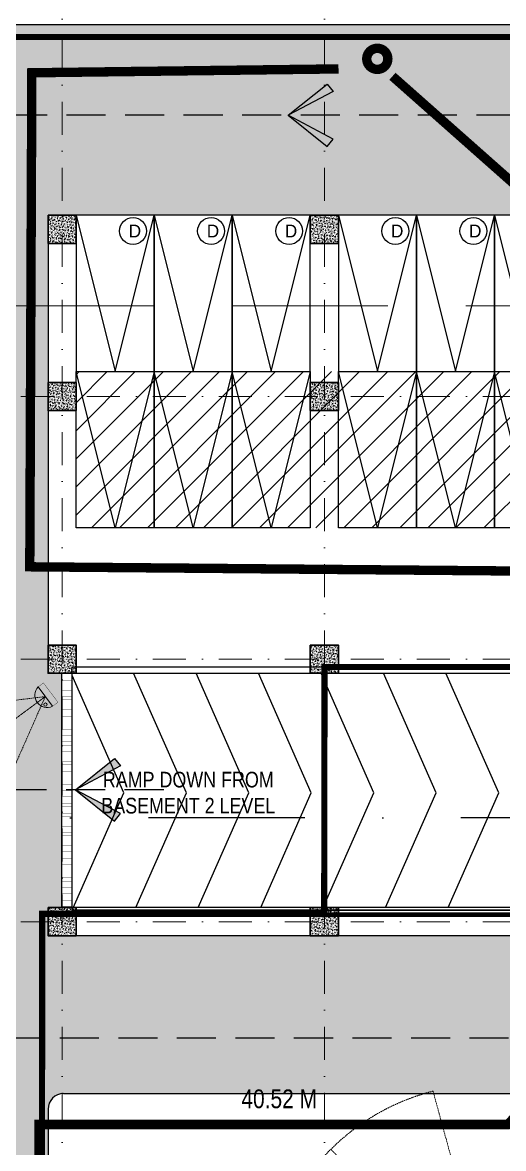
# Model space of a CAD drawing. Header units: millimetres. Extents: x 2509692 to 6766201, y 361130 to 898117.
# Drawn here: x 2559644 to 2575048, y 838738 to 874758 of the extents above; entities that cross this region are included whole.
import ezdxf

# ---------------------------------------------------------------- set-up
doc = ezdxf.new("R2010")
doc.units = ezdxf.units.MM
doc.header["$LTSCALE"] = 100
for name, pattern in [('( Hidden )', [0.375, 0.25, -0.125]), ('001-S-DLA-ULT_BLK-FDN-01$0$DASHED2', [0.375, 0.25, -0.125]), ('01.MAIN DRAWING_NW$0$(X-REF)S12-200-HIDDEN', [0.375, 0.25, -0.125]), ('01.NW_MACHINES$0$DASHED', [0.75, 0.5, -0.25]), ('AUDIT_I_191030115539-19', [0]), ('DASHDOT', [1, 0.5, -0.25, 0, -0.25]), ('DD Cargo Road$0$X-DIAL-Phase 3A-Master Airfield Layout_South & ECT$0$DASHDOT2', [12.7, 6.35, -3.175, 0, -3.175]), ('HIDDEN', [0.375, 0.25, -0.125]), ('PAMIR A_GROUND FLOOR GRID$0$( Dashed )', [0.75, 0.5, -0.25]), ('PAMIR A_GROUND FLOOR GRID$0$ACAD_ISO05W100', [33, 24, -3, 0, -3, 0, -3]), ('PAMIR A_GROUND FLOOR GRID$0$CMP LANDSUBDIVISION$0$ACAD_ISO12W100', [21, 12, -3, 0, -3, 0, -3]), ('PAMIR A_GROUND FLOOR GRID$0$DGN Style 4', [21.138408, 10.562602, -5.281301, 0.013203, -5.281301])]:
    doc.linetypes.add(name, pattern=pattern)
doc.layers.get('0').update_dxf_attribs({"color": 8})
for name, color, linetype in [('-P-CHAMBER', 8, 'Continuous'), ('4 WHEELER', 8, 'Continuous'), ('4 wheeler jockey', 8, 'Continuous'), ('4 WHEELER-RefEdit0', 8, 'Continuous'), ('A-DRIVEWAY ARROWS', 8, 'AUDIT_I_191030115539-19'), ('A-PARKING STACH-2', 8, 'Continuous'), ('A_PARKING TEXT', 8, 'Continuous'), ('A_RCC', 8, 'Continuous'), ('A_STAIRCASE DIM', 8, 'Continuous'), ('A_TEXT 250', 8, 'Continuous'), ('A_Travel length', 8, 'Continuous'), ('DOUBLE  STACK', 8, 'Continuous'), ('DRIVEWAY', 8, 'HIDDEN'), ('GLASS EDGE', 8, 'Continuous'), ('PAMIR A_GROUND FLOOR GRID$0$CMP LANDSUBDIVISION$0$MP-PROP-ASSET LINE', 8, 'PAMIR A_GROUND FLOOR GRID$0$CMP LANDSUBDIVISION$0$ACAD_ISO12W100'), ('PAMIR A_GROUND FLOOR GRID$0$Columns 8.4 x 8.4 MT. GRID', 8, 'Continuous'), ('RAMP', 8, 'Continuous'), ('SECTION LINES', 8, 'Continuous')]:
    doc.layers.add(name, color=color, linetype=linetype)
for name, color, linetype, lineweight in [('A-WALL', 8, 'Continuous', 30), ('AC-ZONING LINE', 8, 'Continuous', 15), ('CAMERA', 5, 'Continuous', 20), ('CAMERA RANGE', 2, '01.MAIN DRAWING_NW$0$(X-REF)S12-200-HIDDEN', 20), ('HACTH', 8, 'Continuous', 5), ('PAMIR A_GROUND FLOOR GRID$0$A_GRID 8.4 x 8.4 MT.', 8, 'PAMIR A_GROUND FLOOR GRID$0$DGN Style 4', 0), ('PAMIR A_GROUND FLOOR GRID$0$CMP LANDSUBDIVISION$0$MP-BASEMENT LIN', 8, 'PAMIR A_GROUND FLOOR GRID$0$ACAD_ISO05W100', 20)]:
    doc.layers.add(name, color=color, linetype=linetype, lineweight=lineweight)
doc.styles.add('300', font='GOTHIC.TTF', dxfattribs={"width": 0.8, "height": 600})
doc.styles.add('DIM_200', font='swissc.ttf', dxfattribs={"height": 400})
doc.styles.add('X-REF_HVAC_Basement 02$0$X-REF_HVAC_Basement 02$0$acdim', font='romans.shx', dxfattribs={"height": 150})
pattern_1 = [(0, (-3035710.2255, -862793.3746), (0, 6.985), [5.08, -1.905]), (90, (-3035710.2255, -862793.3746), (-6.985, 4e-16), [5.08, -1.905])]

# ---------------------------------------------------------------- blocks, each defined once
blk = doc.blocks.new('A$C71171B53')
at = {"layer": '-P-CHAMBER', "linetype": 'ByBlock', "lineweight": -2, "ltscale": 0.5, "const_width": 5}
blk.add_lwpolyline([(-7500, -350), (0, -350), (0, 0), (-7500, 0)], close=True, dxfattribs=at)
for points in [[(-7464, 0), (-7464, -350)], [(-7362, 0), (-7362, -350)], [(-7261, 0), (-7261, -350)], [(-7159, 0), (-7159, -350)], [(-7058, 0), (-7058, -350)], [(-6956, 0), (-6956, -350)], [(-6855, 0), (-6855, -350)], [(-6753, 0), (-6753, -350)], [(-6652, 0), (-6652, -350)], [(-6536, 0), (-6536, -350)], [(-6435, 0), (-6435, -350)]]:
    blk.add_lwpolyline(points, dxfattribs=at)
at = {"layer": '-P-CHAMBER', "linetype": 'ByBlock', "lineweight": -2, "ltscale": 0.5, "const_width": 5, "elevation": 0}
for points in [[(-6336, 0), (-6336, -350)], [(-6235, 0), (-6235, -350)], [(-6133, 0), (-6133, -350)], [(-6032, 0), (-6032, -350)], [(-5916, 0), (-5916, -350)], [(-5815, 0), (-5815, -350)], [(-5716, 0), (-5716, -350)], [(-5615, 0), (-5615, -350)], [(-5513, 0), (-5513, -350)], [(-5412, 0), (-5412, -350)], [(-5296, 0), (-5296, -350)], [(-5194, 0), (-5194, -350)], [(-5096, 0), (-5096, -350)], [(-4995, 0), (-4995, -350)], [(-4893, 0), (-4893, -350)], [(-4792, 0), (-4792, -350)], [(-4676, 0), (-4676, -350)], [(-4574, 0), (-4574, -350)], [(-4476, 0), (-4476, -350)], [(-4374, 0), (-4374, -350)], [(-4273, 0), (-4273, -350)], [(-4171, 0), (-4171, -350)], [(-4056, 0), (-4056, -350)], [(-3954, 0), (-3954, -350)], [(-3856, 0), (-3856, -350)], [(-3754, 0), (-3754, -350)], [(-3653, 0), (-3653, -350)], [(-3551, 0), (-3551, -350)], [(-3436, 0), (-3436, -350)], [(-3334, 0), (-3334, -350)], [(-3236, 0), (-3236, -350)], [(-3134, 0), (-3134, -350)], [(-3033, 0), (-3033, -350)], [(-2931, 0), (-2931, -350)], [(-2815, 0), (-2815, -350)], [(-2714, 0), (-2714, -350)], [(-2616, 0), (-2616, -350)], [(-2514, 0), (-2514, -350)], [(-2413, 0), (-2413, -350)], [(-2311, 0), (-2311, -350)], [(-2195, 0), (-2195, -350)], [(-2094, 0), (-2094, -350)], [(-1995, 0), (-1995, -350)], [(-1894, 0), (-1894, -350)], [(-1792, 0), (-1792, -350)], [(-1691, 0), (-1691, -350)], [(-1575, 0), (-1575, -350)], [(-1474, 0), (-1474, -350)], [(-1375, 0), (-1375, -350)], [(-1274, 0), (-1274, -350)], [(-1172, 0), (-1172, -350)], [(-1071, 0), (-1071, -350)], [(-955, 0), (-955, -350)], [(-854, 0), (-854, -350)], [(-755, 0), (-755, -350)], [(-654, 0), (-654, -350)], [(-552, 0), (-552, -350)], [(-451, 0), (-451, -350)], [(-335, 0), (-335, -350)], [(-233, 0), (-233, -350)], [(-135, 0), (-135, -350)], [(-34, 0), (-34, -350)]]:
    blk.add_lwpolyline(points, dxfattribs=at)
blk = doc.blocks.new('dfjydfy')
at = {"color": 1}
for points in [[(2923774, 1462346), (2899722, 1462346), (2899722, 1470246), (2925743, 1470246)], [(2923824, 1462546), (2899722, 1462546), (2899722, 1470046), (2925693, 1470046)]]:
    blk.add_lwpolyline(points, dxfattribs=at)
at = {"layer": 'RAMP', "color": 8, "ltscale": 0.5}
for points in [[(2899721, 1462468), (2901378, 1466218), (2899722, 1469968)], [(2901756, 1462546), (2903378, 1466218), (2901688, 1470046)], [(2903756, 1462546), (2905378, 1466218), (2903688, 1470046)], [(2905756, 1462546), (2907378, 1466218), (2905688, 1470046)], [(2907756, 1462546), (2909378, 1466218), (2907688, 1470046)], [(2909756, 1462546), (2911378, 1466218), (2909688, 1470046)], [(2911756, 1462546), (2913378, 1466218), (2911688, 1470046)]]:
    blk.add_lwpolyline(points, dxfattribs=at)
at = {"linetype": 'ByBlock', "lineweight": -2, "ltscale": 0.5, "rotation": 90}
blk.add_blockref('A$C71171B53', (2899372, 1470046), dxfattribs=at)
blk = doc.blocks.new('CAR PARKING 2500X5000')
at = {"layer": '4 WHEELER-RefEdit0', "linetype": 'ByBlock', "lineweight": -2, "ltscale": 0.5}
blk.add_lwpolyline([(-2500, 0), (0, 0), (0, -5000), (-2500, -5000)], close=True, dxfattribs=at)
blk.add_lwpolyline([(-2500, -5000), (-1250, 0), (0, -5000)], dxfattribs=at)
blk = doc.blocks.new('ARROW')
at = {"layer": 'DRIVEWAY', "linetype": 'Continuous', "ltscale": 0.5}
h = blk.add_hatch(color=30, dxfattribs=at)
h.dxf.hatch_style = 1
h.paths.add_polyline_path([(0, 0), (-381, -720), (-500, -624)])
h = blk.add_hatch(color=30, dxfattribs=at)
h.dxf.hatch_style = 1
h.paths.add_polyline_path([(0, 0), (381, -720), (500, -624)])
at = {"layer": 'DRIVEWAY', "color": 30, "linetype": '001-S-DLA-ULT_BLK-FDN-01$0$DASHED2', "ltscale": 7500}
for points in [[(0, 0), (-500, -624), (-381, -720), (0, 0)], [(0, 0), (500, -624), (381, -720), (0, 0)]]:
    blk.add_lwpolyline(points, close=True, dxfattribs=at)
blk = doc.blocks.new('ghkhgk')
at = {"layer": 'A-DRIVEWAY ARROWS', "linetype": '( Hidden )', "lineweight": -2, "ltscale": 50}
for p, q in [((3635930, 1820468), (3559463, 1820468)), ((3564665, 1798889), (3559463, 1798889)), ((3559463, 1790951), (3605453, 1790951))]:
    blk.add_line(p, q, dxfattribs=at)
at = {"layer": 'A-DRIVEWAY ARROWS', "linetype": '( Hidden )', "lineweight": -2, "ltscale": 2000, "rotation": 90}
for p, xscale, yscale, zscale in [((3568657, 1820468), 2.000000000000009, 2.000000000000009, 2.000000000000009), ((3561843, 1798889), 2.000000000000027, 2.000000000000027, 2.000000000000027)]:
    blk.add_blockref('ARROW', p, dxfattribs=dict(at, xscale=xscale, yscale=yscale, zscale=zscale))
blk = doc.blocks.new('qdfesw')
at = {"layer": '4 wheeler jockey', "linetype": 'ByBlock', "lineweight": -2, "ltscale": 0.5}
blk.add_lwpolyline([(2705606, 1306842), (2708106, 1306842), (2708106, 1311842), (2705606, 1311842)], close=True, dxfattribs=at)
blk.add_lwpolyline([(2705606, 1311842), (2706856, 1306842), (2708106, 1311842)], dxfattribs=at)
blk = doc.blocks.new('JOCKEY PARK')
at = {"layer": 'A_STAIRCASE DIM', "transparency": 33554687}
h = blk.add_hatch(dxfattribs=at)
h.set_pattern_fill('ANSI31', color=8, scale=200)
h.set_pattern_definition([(45, (1000500, -500), (-449.0128, 449.0128), [])])
h.paths.add_polyline_path([(3526745, 803042), (3531888, 803042), (3531888, 787065), (3526745, 787065)])
h.paths.add_polyline_path([(3526888, 786165), (3531888, 786165), (3531888, 776165), (3526888, 776165)])
h.paths.add_polyline_path([(3526888, 775165), (3531883, 775165), (3531883, 755865), (3526888, 755865)])
h.paths.add_polyline_path([(3526888, 741565), (3531888, 741565), (3531888, 730665), (3526888, 730665)])
h.paths.add_polyline_path([(3526888, 724765), (3531888, 724765), (3531888, 702965), (3526888, 702965)])
h.paths.add_polyline_path([(3526888, 697065), (3531888, 697065), (3531888, 692065), (3526888, 692065)])
h.paths.add_polyline_path([(3565488, 766765), (3570488, 766765), (3570488, 759265), (3565488, 759265)])
h.paths.add_polyline_path([(3594211, 766765), (3599211, 766765), (3599211, 759265), (3594211, 759265)])
h.paths.add_polyline_path([(3632688, 811365), (3637688, 811365), (3637688, 750865), (3632688, 750865)])
h.paths.add_polyline_path([(3603738, 707470), (3619638, 707470), (3619638, 702470), (3603738, 702470)])
h.paths.add_polyline_path([(3632688, 739065), (3637688, 739065), (3637688, 700465), (3632688, 700465)])
h.paths.add_polyline_path([(3578660, 799643), (3586160, 799643), (3586160, 794643), (3578660, 794643)])
h.paths.add_polyline_path([(3565260, 803043), (3570260, 803043), (3570260, 795543), (3565260, 795543)])
h.paths.add_polyline_path([(3615888, 820665), (3615888, 821075)])
h.paths.add_polyline_path([(3561860, 863093), (3577760, 863093), (3577760, 858093), (3561860, 858093)])
h.paths.add_polyline_path([(3589560, 863093), (3594560, 863093), (3594560, 858093), (3589560, 858093)])
h.paths.add_polyline_path([(3595460, 863093), (3602960, 863093), (3602960, 858093), (3595460, 858093)])
h.paths.add_polyline_path([(3620538, 863093), (3636438, 863093), (3636438, 858093), (3620538, 858093)])
at = {"layer": '4 wheeler jockey', "xscale": -1}
for p in [(6269966, -448748), (6272466, -448748), (6274966, -448748), (6278366, -448748), (6280866, -448748), (6283366, -448748)]:
    blk.add_blockref('qdfesw', p, dxfattribs=at)
blk = doc.blocks.new('A$C7f0d5cc6')
at = {"layer": 'SECTION LINES', "linetype": 'DASHDOT', "ltscale": 100}
blk.add_line((118839, -31378), (5450, -31378), dxfattribs=at)
blk = doc.blocks.new('PAMIR A_GROUND FLOOR GRID$0$ASSET LINE')
at = {"layer": 'PAMIR A_GROUND FLOOR GRID$0$CMP LANDSUBDIVISION$0$MP-BASEMENT LIN', "color": 3, "linetype": 'PAMIR A_GROUND FLOOR GRID$0$( Dashed )', "ltscale": 100, "flags": 128}
for points in [[(5601412, 408058), (5601412, 591058), (5713543, 591058), (5713543, 408058)], [(5607412, 414058), (5607412, 582058), (5707543, 582058), (5707543, 414058)]]:
    blk.add_lwpolyline(points, close=True, dxfattribs=at)
blk = doc.blocks.new('PAMIR A_GROUND FLOOR GRID')
at = {"layer": 'PAMIR A_GROUND FLOOR GRID$0$A_GRID 8.4 x 8.4 MT.'}
for p, q in [((2560910.2, 882793.4), (2560910.2, 680593.4)), ((2560910.2, 882793.4), (2560910.2, 680593.4)), ((2569310.2, 882793.4), (2569310.2, 680593.4)), ((2515201.8, 862793.4), (2648618.7, 862793.4)), ((2515201.8, 854393.4), (2648618.7, 854393.4)), ((2515201.8, 845993.4), (2648618.7, 845993.4))]:
    blk.add_line(p, q, dxfattribs=at)
blk = doc.blocks.new('A$C5d815a77')
at = {"layer": 'PAMIR A_GROUND FLOOR GRID$0$A_GRID 8.4 x 8.4 MT.'}
blk.add_blockref('PAMIR A_GROUND FLOOR GRID', (0, 0), dxfattribs=at)
blk = doc.blocks.new('PAMIR A_GROUND FLOOR GRID$0$gfhjd')
at = {"layer": 'PAMIR A_GROUND FLOOR GRID$0$Columns 8.4 x 8.4 MT. GRID', "transparency": 33554505}
h = blk.add_hatch(dxfattribs=at)
h.set_pattern_fill('AR-CONC', color=8, scale=0.5)
h.set_pattern_definition([(50, (2668641.195, 1117441.09), (91.092334, -7.969543), [9.525, -104.775]), (355, (2668641.2, 1117441.09), (-17.62171, 95.52842), [7.62, -83.82029]), (100.451445, (2668648.79, 1117440.43), (73.470624, 87.558876), [8.095004, -89.04512]), (46.1842, (2668641.2, 1117466.49), (135.53952, -21.02116), [14.2875, -157.1625]), (96.63556, (2668652.49, 1117464.74), (118.70207, 123.71306), [12.14251, -133.5678]), (351.18415, (2668641.2, 1117466.49), (118.70207, 123.71306), [11.42998, -125.72987]), (21, (2668653.895, 1117460.14), (75.807196, -51.1326), [9.525, -104.775]), (326, (2668653.9, 1117460.14), (30.901014, 92.09398), [7.62, -83.82]), (71.451445, (2668660.21, 1117455.88), (106.70821, 40.961384), [8.095004, -89.04497]), (37.5, (2668641.195, 1117441.09), (1.544302, 42.2775194), [0, -82.804, 0, -85.09, 0, -84.1375]), (7.5, (2668641.195, 1117441.09), (33.409831, 50.090287), [0, -48.514, 0, -80.899, 0, -32.0675]), (327.5, (2668612.874, 1117441.09), (67.795298, -2.864372), [0, -31.75, 0, -99.06, 0, -131.445]), (317.5, (2668600.174, 1117441.09), (74.06459, 12.713246), [0, -41.275, 0, -65.786, 0, -93.345])])
h.paths.add_polyline_path([(2555360, 1057637), (2556260, 1057637), (2556260, 1056737), (2555361, 1056737)])
at = {"layer": 'PAMIR A_GROUND FLOOR GRID$0$Columns 8.4 x 8.4 MT. GRID', "lineweight": 30}
blk.add_lwpolyline([(2555361, 1057637), (2556260, 1057637), (2556260, 1056737), (2555361, 1056737)], close=True, dxfattribs=at)
blk = doc.blocks.new('A$C8c9960d7')
at = {"layer": 'PAMIR A_GROUND FLOOR GRID$0$Columns 8.4 x 8.4 MT. GRID'}
for p in [(5100, -189044), (13500, -189044), (5100, -194394), (13500, -194394), (5100, -202794), (13500, -202794), (5100, -211194), (13500, -211194)]:
    blk.add_blockref('PAMIR A_GROUND FLOOR GRID$0$gfhjd', p, dxfattribs=at)
blk = doc.blocks.new('SEG')
at = {"layer": 'DRIVEWAY', "linetype": 'Continuous'}
for p, q in [((3053461, 874293), (3137076, 874293)), ((3103361, 868593), (3060461, 868593)), ((3060461, 868593), (3060461, 853943)), ((3060461, 853943), (3060888, 853943)), ((3060888, 853943), (3060888, 846443)), ((3060888, 846443), (3060461, 846443)), ((3060461, 846443), (3060461, 845543)), ((3103361, 845543), (3060461, 845543)), ((3060962, 840494), (3102861, 840494)), ((3060462, 839994), (3060461, 811943))]:
    blk.add_line(p, q, dxfattribs=at)
blk.add_arc((3060962, 839994), 500, 90, 179.9998, dxfattribs=at)
blk = doc.blocks.new('A$C29A2079D')
at = {"layer": 'HACTH', "true_color": 0xf7f2ee, "transparency": 33554602}
h = blk.add_hatch(dxfattribs=at)
h.set_pattern_fill('ANGLE')
h.set_pattern_definition(pattern_1)
edge = h.paths.add_edge_path()
edge.add_line((74678, -8850), (75151, -8850))
edge.add_line((75151, -8850), (75151, 5800))
edge.add_line((75151, 5800), (101366, 5800))
edge.add_arc((101366, 6300), 500, 270, 360)
edge.add_line((101866, 6300), (101866, 11000))
edge.add_arc((101366, 11000), 500, 0, 90)
edge.add_line((101366, 11500), (17750, 11500))
edge.add_arc((17750, 11000), 500, 90, 180)
edge.add_line((17250, 11000), (17250, -8850))
edge.add_line((17250, -8850), (14228, -8850))
edge.add_arc((14228, -9350), 500, 89.9998, 180)
edge.add_line((13728, -9350), (13728, -15850))
edge.add_arc((14228, -15850), 500, 180, 270)
edge.add_line((14228, -16350), (17478, -16350))
edge.add_line((17478, -16350), (17478, -50929))
edge.add_line((17478, -50929), (7978, -50929))
edge.add_arc((7978, -50429), 500, 180, 270, ccw=False)
edge.add_line((7478, -50429), (7478, -42325))
edge.add_arc((6978, -42325), 500, 0, 90.0003)
edge.add_line((6978, -41825), (3586, -41825))
edge.add_arc((3586, -42325), 500, 90.0003, 180.0017)
edge.add_line((3086, -42325), (3086, -59251))
edge.add_line((3086, -59251), (1175, -59251))
edge.add_arc((1175, -59751), 500, 90.0125, 179.9888)
edge.add_line((675, -59751), (667, -103029))
edge.add_spline(control_points=[(667, -103029), (702, -103334), (770, -103917), (1633, -104788), (2901, -104986), (3058, -105753), (3088, -105901)], knot_values=[0, 0, 0, 0, 894.923904, 1708.274926, 3539.028112, 3976.033279, 3976.033279, 3976.033279, 3976.033279], degree=3, periodic=0)
edge.add_line((3088, -105901), (3084, -120205))
edge.add_spline(control_points=[(3084, -119850), (3085, -120025), (3090, -120889), (1674, -121331), (753, -122299), (701, -122943), (677, -123229)], knot_values=[0, 0, 0, 0, 503.03039, 2487.793322, 3539.319114, 4374.600504, 4374.600504, 4374.600504, 4374.600504], degree=3, periodic=0)
edge.add_line((677, -123229), (677, -170200))
edge.add_arc((1177, -170200), 500, 180, 270)
edge.add_line((1177, -170700), (7478, -170700))
edge.add_line((7478, -170700), (90978, -170700))
edge.add_arc((90978, -170200), 500, 270, 360.0004)
edge.add_line((91478, -170200), (91477, -121044))
edge.add_line((91477, -121044), (84677, -121044))
edge.add_line((84677, -121044), (84677, -137450))
edge.add_line((84677, -137450), (74678, -137450))
edge.add_line((74678, -137450), (74678, -111850))
edge.add_arc((75178, -111850), 500, 90, 180, ccw=False)
edge.add_line((75178, -111350), (91478, -111350))
edge.add_line((91478, -111350), (91477, -50850))
edge.add_line((91477, -50850), (75178, -50850))
edge.add_arc((75178, -50350), 500, 180, 270, ccw=False)
edge.add_line((74678, -50350), (74678, -8850))
h.paths.add_polyline_path([(24751, -22800, -0.414213), (25251, -22300), (67150, -22300, -0.414214), (67650, -22800), (67650, -50850), (24751, -50850)], flags=16)
h.paths.add_polyline_path([(16978, -58350, -0.414214), (17478, -58850), (17478, -103350, -0.414213), (16978, -103850), (7978, -103850, -0.414214), (7478, -103350), (7478, -58850, -0.414214), (7978, -58350)], flags=16)
h.paths.add_polyline_path([(24550, -57648), (67378, -57648, -0.414214), (67878, -58148), (67878, -67650), (51077, -67650), (51077, -95450), (41077, -95450), (41077, -67650), (24050, -67650), (24050, -58148, -0.414213)], flags=16)
h.paths.add_polyline_path([(24278, -75150), (34278, -75150), (34278, -100850), (57877, -100850), (57877, -75150), (67878, -75150), (67878, -103850, -0.414214), (65878, -105850), (26278, -105850, -0.414214), (24278, -103850)], flags=16)
h.paths.add_polyline_path([(24751, -17250), (24751, -16350), (25178, -16350), (25178, -8850), (24751, -8850), (24751, 5800), (67650, 5800), (67650, -17250)], flags=16)
h.paths.add_polyline_path([(74677, -58850, -0.414214), (75177, -58350), (84677, -58350), (84678, -103850), (75177, -103850, -0.414214), (74677, -103350)], flags=16)
h.paths.add_polyline_path([(17477, -111850), (17477, -164729, -0.414214), (16977, -165229), (7977, -165229, -0.414214), (7477, -164729), (7477, -111350), (16977, -111350, -0.414214)], flags=16)
h.paths.add_polyline_path([(67878, -111350), (67878, -119829), (67650, -119829), (67650, -139400, -0.414214), (67150, -139900), (25251, -139900, -0.414214), (24751, -139400), (24751, -111350)], flags=16)
h.paths.add_polyline_path([(84450, -144950), (84450, -164323, -0.414213), (83950, -164823), (67528, -164823), (67528, -164550), (41474, -164550), (41474, -164979), (24627, -164979), (24628, -153350), (25178, -153350), (25178, -145850), (24751, -145850), (24751, -144950)], flags=16)
at = {"layer": 'DRIVEWAY'}
blk.add_blockref('SEG', (-3035711, -862793), dxfattribs=at)
blk = doc.blocks.new('frfrfr')
at = {"layer": 'A-PARKING STACH-2'}
blk.add_circle((0, 0), 314, dxfattribs=at)
at = {"layer": 'A_PARKING TEXT', "insert": (-101, 150), "char_height": 300, "width": 4300.79, "attachment_point": 1, "style": 'X-REF_HVAC_Basement 02$0$X-REF_HVAC_Basement 02$0$acdim'}
blk.add_mtext('{\\fcentury gothic|b0|i0|c0|p34;D}', dxfattribs=at)
blk = doc.blocks.new('A$C555C795E')
at = {"layer": 'A-PARKING STACH-2', "color": 3, "xscale": 1.369400645261373, "yscale": 1.369400645261373, "zscale": 1.369400645261373}
for p in [(27473, 5295), (29973, 5295), (32473, 5295), (35873, 5295), (38373, 5295)]:
    blk.add_blockref('frfrfr', p, dxfattribs=at)
blk = doc.blocks.new('A$C72A00BA6')
at = {"layer": 'HACTH', "true_color": 0xf7f2ee, "transparency": 33554602}
h = blk.add_hatch(dxfattribs=at)
h.set_pattern_fill('ANGLE')
h.set_pattern_definition(pattern_1)
edge = h.paths.add_edge_path()
edge.add_line((74678, -8850), (75151, -8850))
edge.add_line((75151, -8850), (75151, 5800))
edge.add_line((75151, 5800), (101366, 5800))
edge.add_arc((101366, 6300), 500, 270, 360)
edge.add_line((101866, 6300), (101866, 11000))
edge.add_arc((101366, 11000), 500, 0, 90)
edge.add_line((101366, 11500), (17750, 11500))
edge.add_arc((17750, 11000), 500, 90, 180)
edge.add_line((17250, 11000), (17250, -8850))
edge.add_line((17250, -8850), (14228, -8850))
edge.add_arc((14228, -9350), 500, 89.9998, 180)
edge.add_line((13728, -9350), (13728, -15850))
edge.add_arc((14228, -15850), 500, 180, 270)
edge.add_line((14228, -16350), (17478, -16350))
edge.add_line((17478, -16350), (17478, -50929))
edge.add_line((17478, -50929), (7978, -50929))
edge.add_arc((7978, -50429), 500, 180, 270, ccw=False)
edge.add_line((7478, -50429), (7478, -42325))
edge.add_arc((6978, -42325), 500, 0, 90.0003)
edge.add_line((6978, -41825), (3586, -41825))
edge.add_arc((3586, -42325), 500, 90.0003, 180.0017)
edge.add_line((3086, -42325), (3086, -59251))
edge.add_line((3086, -59251), (1175, -59251))
edge.add_arc((1175, -59751), 500, 90.0125, 179.9888)
edge.add_line((675, -59751), (667, -103029))
edge.add_spline(control_points=[(667, -103029), (702, -103334), (770, -103917), (1633, -104788), (2901, -104986), (3058, -105753), (3088, -105901)], knot_values=[0, 0, 0, 0, 894.923904, 1708.274926, 3539.028112, 3976.033279, 3976.033279, 3976.033279, 3976.033279], degree=3, periodic=0)
edge.add_line((3088, -105901), (3084, -120205))
edge.add_spline(control_points=[(3084, -119850), (3085, -120025), (3090, -120889), (1674, -121331), (753, -122299), (701, -122943), (677, -123229)], knot_values=[0, 0, 0, 0, 503.03039, 2487.793322, 3539.319114, 4374.600504, 4374.600504, 4374.600504, 4374.600504], degree=3, periodic=0)
edge.add_line((677, -123229), (677, -170200))
edge.add_arc((1177, -170200), 500, 180, 270)
edge.add_line((1177, -170700), (7478, -170700))
edge.add_line((7478, -170700), (90978, -170700))
edge.add_arc((90978, -170200), 500, 270, 360.0004)
edge.add_line((91478, -170200), (91477, -121044))
edge.add_line((91477, -121044), (84677, -121044))
edge.add_line((84677, -121044), (84677, -137450))
edge.add_line((84677, -137450), (74678, -137450))
edge.add_line((74678, -137450), (74678, -111850))
edge.add_arc((75178, -111850), 500, 90, 180, ccw=False)
edge.add_line((75178, -111350), (91478, -111350))
edge.add_line((91478, -111350), (91477, -50850))
edge.add_line((91477, -50850), (75178, -50850))
edge.add_arc((75178, -50350), 500, 180, 270, ccw=False)
edge.add_line((74678, -50350), (74678, -8850))
h.paths.add_polyline_path([(24751, -22800, -0.414213), (25251, -22300), (67150, -22300, -0.414214), (67650, -22800), (67650, -50850), (24751, -50850)], flags=16)
h.paths.add_polyline_path([(16978, -58350, -0.414214), (17478, -58850), (17478, -103350, -0.414213), (16978, -103850), (7978, -103850, -0.414214), (7478, -103350), (7478, -58850, -0.414214), (7978, -58350)], flags=16)
h.paths.add_polyline_path([(24550, -57648), (67378, -57648, -0.414214), (67878, -58148), (67878, -67650), (51077, -67650), (51077, -95450), (41077, -95450), (41077, -67650), (24050, -67650), (24050, -58148, -0.414213)], flags=16)
h.paths.add_polyline_path([(24278, -75150), (34278, -75150), (34278, -100850), (57877, -100850), (57877, -75150), (67878, -75150), (67878, -103850, -0.414214), (65878, -105850), (26278, -105850, -0.414214), (24278, -103850)], flags=16)
h.paths.add_polyline_path([(24751, -17250), (24751, -16350), (25178, -16350), (25178, -8850), (24751, -8850), (24751, 5800), (67650, 5800), (67650, -17250)], flags=16)
h.paths.add_polyline_path([(74677, -58850, -0.414214), (75177, -58350), (84677, -58350), (84678, -103850), (75177, -103850, -0.414214), (74677, -103350)], flags=16)
h.paths.add_polyline_path([(17477, -111850), (17477, -164729, -0.414214), (16977, -165229), (7977, -165229, -0.414214), (7477, -164729), (7477, -111350), (16977, -111350, -0.414214)], flags=16)
h.paths.add_polyline_path([(67878, -111350), (67878, -119829), (67650, -119829), (67650, -139400, -0.414214), (67150, -139900), (25251, -139900, -0.414214), (24751, -139400), (24751, -111350)], flags=16)
h.paths.add_polyline_path([(84450, -144950), (84450, -164323, -0.414213), (83950, -164823), (67528, -164823), (67528, -164550), (41474, -164550), (41474, -164979), (24627, -164979), (24628, -153350), (25178, -153350), (25178, -145850), (24751, -145850), (24751, -144950)], flags=16)
at = {"layer": 'DRIVEWAY'}
blk.add_blockref('SEG', (-3035711, -862793), dxfattribs=at)
blk = doc.blocks.new('dome')
at = {"layer": 'CAMERA'}
blk.add_line((1286, 2299), (1286, -2299), dxfattribs=at)
blk.add_line((1286, 2299), (1286, -2299), dxfattribs=at)
at = {"layer": 'CAMERA', "const_width": 61.2}
blk.add_lwpolyline([(0, 2299), (1286, 2299), (1286, -2299), (0, -2299)], close=True, dxfattribs=at)
blk.add_lwpolyline([(0, 2299), (1286, 2299), (1286, -2299), (0, -2299)], close=True, dxfattribs=at)
at = {"layer": 'CAMERA', "ltscale": 100, "const_width": 61.2}
blk.add_lwpolyline([(1286, 2299, -0.8268059), (1286, -2299)], format="xyb", dxfattribs=at)
at = {"layer": 'CAMERA'}
blk.add_circle((2174, 1239), 308, dxfattribs=at)
blk.add_circle((2174, 1239), 308, dxfattribs=at)
blk.add_arc((846, 0), 2341, 280.83171, 79.16829, dxfattribs=at)
blk.add_arc((846, 0), 2341, 280.83171, 79.16829, dxfattribs=at)
at = {"layer": 'CAMERA RANGE'}
blk.add_line((1281, -3), (45184, -3), dxfattribs=at)
at = {"layer": 'CAMERA RANGE', "linetype": '01.NW_MACHINES$0$DASHED', "ltscale": 5}
blk.add_lwpolyline([(1281, -3), (39261, 21604, -0.274115), (39261, -21610)], format="xyb", close=True, dxfattribs=at)

msp = doc.modelspace()

# ---------------------------------------------------------------- hatches: boundary and pattern name
at = {"transparency": 33554687}
h = msp.add_hatch(color=9, dxfattribs=at)
h.dxf.hatch_style = 1
h.paths.add_polyline_path([(2526244.6246, 874293.3746), (2637575.8264, 874293.3746), (2637575.8264, 692093.3746), (2526244.6246, 692093.3746)], flags=16)
h.paths.add_polyline_path([(2525844.6246, 874693.3746), (2637975.8264, 874693.3746), (2637975.8264, 691693.3746), (2525844.6246, 691693.3746)])

# ---------------------------------------------------------------- linework, layer by layer
at = {"layer": 'A-WALL'}
msp.add_lwpolyline([(2577137.9457, 846364.7163), (2561237.9457, 846364.7163), (2561237.9457, 846164.7163), (2577137.9457, 846164.7163)], close=True, dxfattribs=at)
at = {"layer": 'A_RCC'}
for points in [[(2525844.6246, 874693.3746), (2637975.8264, 874693.3746), (2637975.8264, 691693.3746), (2525844.6246, 691693.3746)], [(2526244.6246, 874293.3746), (2637575.8264, 874293.3746), (2637575.8264, 692093.3746), (2526244.6246, 692093.3746)]]:
    msp.add_lwpolyline(points, close=True, dxfattribs=at)
at = {"layer": 'A_Travel length', "linetype": 'DD Cargo Road$0$X-DIAL-Phase 3A-Master Airfield Layout_South & ECT$0$DASHDOT2', "const_width": 300}
msp.add_lwpolyline([(2570669.2042, 873596.0442, 1), (2571344.2042, 873596.0442, 1)], format="xyb", close=True, dxfattribs=at)
for points in [[(2569764.1125, 873273.9724), (2559942.8844, 873150.1175), (2559876.8148, 857346.2372), (2577314.2537, 857194.6908), (2577317.6731, 855694.2136)], [(2571491.2245, 873038.0089), (2575914.826, 869125.602), (2613202.9267, 869125.602), (2613202.9267, 867332.0944)], [(2579906.216, 844434.0734), (2575180.2399, 839505.2293), (2560178.0525, 839505.2293), (2560178.0525, 821176.3819), (2560544.4087, 821199.1254)]]:
    msp.add_lwpolyline(points, dxfattribs=at)
at = {"layer": 'AC-ZONING LINE', "color": 4, "const_width": 200}
msp.add_lwpolyline([(2544438.4454, 825411.1024), (2544438.3183, 874293.3762), (2577216.0646, 874294.5788), (2577205.1323, 854140.3486), (2569313.0248, 854141.1521), (2569307.8836, 846246.403), (2560272.8537, 846245.5998), (2560264.4418, 832418.1249)], dxfattribs=at)
at = {"layer": 'AC-ZONING LINE', "color": 30, "const_width": 100}
msp.add_lwpolyline([(2616585.4907, 826192.5586), (2616588.2944, 849296.3789), (2615388.3875, 849115.3222), (2615388.3183, 854843.3762), (2619960.5981, 854843.3762), (2619960.5981, 858393.3765), (2637576.1989, 858393.3762), (2637576.199, 874293.3762), (2618095.5443, 874293.3762), (2618095.5443, 874293.3762), (2618095.5443, 874293.3762), (2577710.4313, 874293.3762), (2577710.4312, 868593.3809), (2586560.5982, 868593.3809), (2586560.5982, 861777.9128), (2588759.5436, 861777.9128), (2588759.5436, 853943.3762), (2586701.9366, 853943.3762), (2586110.4535, 853943.3778), (2586110.742, 846241.1526), (2560272.8537, 846245.5998), (2560273.1415, 837675.5575)], dxfattribs=at)

# ---------------------------------------------------------------- block references
for name, p in [('A$C5d815a77', (0, 0)), ('A$C7f0d5cc6', (2519844.6246, 880693.3746)), ('A$C8c9960d7', (0, 0))]:
    msp.add_blockref(name, p)
at = {"layer": '4 WHEELER', "color": 8, "linetype": 'ByBlock', "lineweight": -2, "xscale": -1, "rotation": 180}
for p in [(2563860.2255, 863593.3746), (2566360.2255, 863593.3746), (2568860.2255, 863593.3746), (2572260.2255, 863593.3746), (2574760.2255, 863593.3746), (2577260.2255, 863593.3746)]:
    msp.add_blockref('CAR PARKING 2500X5000', p, dxfattribs=at)
at = {"layer": 'A-DRIVEWAY ARROWS'}
msp.add_blockref('ghkhgk', (-1000500, -948677.0998), dxfattribs=at)
at = {"layer": 'A-WALL'}
msp.add_blockref('JOCKEY PARK', (-1000500, 500), dxfattribs=at)
at = {"layer": 'CAMERA', "xscale": 0.168, "yscale": 0.168, "zscale": 0.168}
for p, rotation in [((2560546.6133, 853322.2515), 216.5358475905046), ((2574882.4926, 833338.7871), 134.9570111299028)]:
    msp.add_blockref('dome', p, dxfattribs=dict(at, rotation=rotation))
at = {"layer": 'DOUBLE  STACK', "color": 2}
msp.add_blockref('A$C555C795E', (2535710.5981, 862793.3762), dxfattribs=at)
at = {"layer": 'DRIVEWAY', "color": 2}
msp.add_blockref('A$C29A2079D', (2535710.5981, 862793.3762), dxfattribs=at)
at = {"layer": 'GLASS EDGE'}
msp.add_blockref('A$C72A00BA6', (2535710.5981, 862793.3762), dxfattribs=at)
at = {"layer": 'PAMIR A_GROUND FLOOR GRID$0$CMP LANDSUBDIVISION$0$MP-PROP-ASSET LINE'}
msp.add_blockref('PAMIR A_GROUND FLOOR GRID$0$ASSET LINE', (-3075567.3888, 283635.8083), dxfattribs=at)
at = {"layer": 'RAMP'}
msp.add_blockref('dfjydfy', (-338484.5373, -616102.9608), dxfattribs=at)

# ---------------------------------------------------------------- texts
at = {"layer": 'A_TEXT 250', "insert": (2559204.6841, 850788.6161, -0.0017), "char_height": 500, "attachment_point": 1, "style": 'DIM_200'}
msp.add_mtext_dynamic_manual_height_columns('\\pxqc;RAMP DOWN FROM \\PBASEMENT 2 LEVEL', width=11498.122609, gutter_width=1000, heights=[0], dxfattribs=at)
at = {"layer": 'A_Travel length', "color": 1, "linetype": 'Continuous', "ltscale": 0.5, "true_color": 0xff0f0f, "insert": (2566653.6763, 840627.0177), "char_height": 600, "width": 3946.271793, "attachment_point": 1, "style": '300'}
msp.add_mtext('{\\fArial|b0|i0|c0|p34;40.52 M}', dxfattribs=at)

doc.saveas('drawing.dxf')
